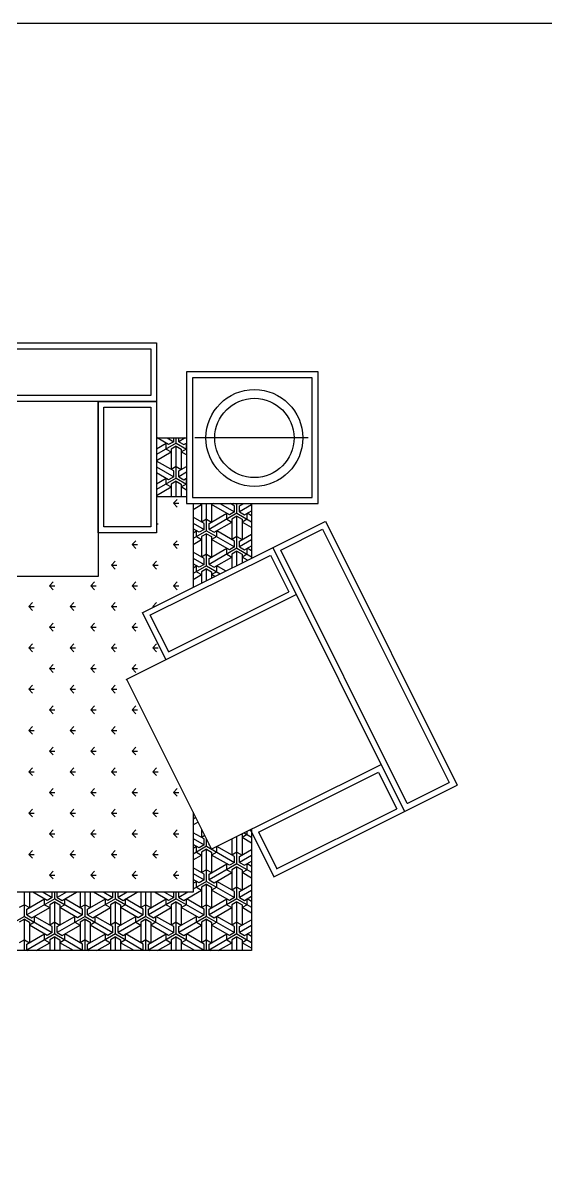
# Model space of a CAD drawing. Extents: x 23.8 to 54, y 1 to 14.1.
# Drawn here: x 37.136 to 38.92, y 10.168 to 14.103 of the extents above; entities that cross this region are included whole.
import ezdxf

# ---------------------------------------------------------------- set-up
doc = ezdxf.new("R2010")
doc.units = 0
doc.header["$MEASUREMENT"] = 0
doc.layers.get('0').update_dxf_attribs({"linetype": 'CONTINUOUS'})
doc.layers.get('Defpoints').update_dxf_attribs({"linetype": 'CONTINUOUS'})
doc.layers.add('DWGAUTOCAD', color=7, linetype='CONTINUOUS')

# ---------------------------------------------------------------- blocks, each defined once
blk = doc.blocks.new('A$C6C4D0418')
for p, q in [((1307.7, 2080), (3507.7, 2080)), ((1327.7, 2060), (3487.7, 2060)), ((3487.7, 2060), (3487.7, 1900)), ((3507.7, 2080), (3507.7, 1430)), ((3507.7, 2080), (3507.7, 1880)), ((4060.6, 1980.6), (3610.6, 1980.6)), ((3610.6, 1980.6), (3610.6, 1530.6)), ((4060.6, 1530.6), (4060.6, 1980.6)), ((4040.6, 1960.6), (3630.6, 1960.6)), ((3630.6, 1960.6), (3630.6, 1550.6)), ((4040.6, 1550.6), (4040.6, 1960.6)), ((3487.7, 1900), (1327.7, 1900)), ((3507.7, 1880), (1307.7, 1880)), ((3507.7, 1880), (1307.7, 1880)), ((3307.7, 1880), (3307.7, 1280)), ((3307.7, 1430), (3307.7, 1880)), ((3307.7, 1880), (3507.7, 1880)), ((3327.7, 1450), (3327.7, 1860)), ((3327.7, 1860), (3487.7, 1860)), ((3487.7, 1860), (3487.7, 1450)), ((3507.7, 1880), (3507.7, 1430)), ((3507.7, 1754.8), (3610.6, 1754.8)), ((3575.1, 1736.9), (3507.7, 1698)), ((3507.7, 1718), (3540.4, 1736.9)), ((3549.1, 1731.9), (3509.4, 1754.8)), ((3540.4, 1716.9), (3540.4, 1736.9)), ((3544, 1754.8), (3566.4, 1741.9)), ((3566.4, 1741.9), (3549.1, 1731.9)), ((3566.4, 1741.9), (3566.4, 1754.8)), ((3575.1, 1736.9), (3575.1, 1754.8)), ((3575.1, 1736.9), (3610.6, 1716.4)), ((3606.1, 1754.8), (3583.7, 1741.9)), ((3583.7, 1741.9), (3583.7, 1754.8)), ((3583.7, 1741.9), (3601.1, 1731.9)), ((3601.1, 1731.9), (3610.6, 1737.4)), ((3609.7, 1716.9), (3609.7, 1736.9)), ((3610.6, 1736.4), (3609.7, 1736.9)), ((4027, 1754.8), (3638.7, 1754.8)), ((3507.7, 1678), (3557.7, 1706.9)), ((3540.4, 1716.9), (3557.7, 1706.9)), ((3575.1, 1726.9), (3557.7, 1716.9)), ((3557.7, 1716.9), (3557.7, 1646.9)), ((3575.1, 1616.9), (3575.1, 1726.9)), ((3575.1, 1726.9), (3592.4, 1716.9)), ((3609.7, 1716.9), (3592.4, 1706.9)), ((3592.4, 1716.9), (3592.4, 1646.9)), ((3610.6, 1696.4), (3592.4, 1706.9)), ((3566.4, 1641.9), (3507.7, 1675.8)), ((3507.7, 1655.8), (3566.4, 1621.9)), ((3549.1, 1611.9), (3507.7, 1635.8)), ((3566.4, 1621.9), (3549.1, 1611.9)), ((3575.1, 1656.9), (3557.7, 1646.9)), ((3566.4, 1621.9), (3566.4, 1641.9)), ((3575.1, 1656.9), (3592.4, 1646.9)), ((3583.7, 1641.9), (3610.6, 1657.4)), ((3583.7, 1621.9), (3583.7, 1641.9)), ((3610.6, 1637.4), (3583.7, 1621.9)), ((3583.7, 1621.9), (3601.1, 1611.9)), ((3575.1, 1616.9), (3507.7, 1578)), ((3507.7, 1598), (3540.4, 1616.9)), ((3507.7, 1558), (3557.7, 1586.9)), ((3540.4, 1596.9), (3540.4, 1616.9)), ((3540.4, 1596.9), (3557.7, 1586.9)), ((3575.1, 1606.9), (3557.7, 1596.9)), ((3557.7, 1596.9), (3557.7, 1554.8)), ((3575.1, 1616.9), (3610.6, 1596.4)), ((3575.1, 1554.8), (3575.1, 1606.9)), ((3575.1, 1606.9), (3592.4, 1596.9)), ((3609.7, 1596.9), (3592.4, 1586.9)), ((3592.4, 1596.9), (3592.4, 1554.8)), ((3610.6, 1576.4), (3592.4, 1586.9)), ((3601.1, 1611.9), (3610.6, 1617.4)), ((3609.7, 1596.9), (3609.7, 1616.9)), ((3610.6, 1616.4), (3609.7, 1616.9)), ((3509.4, 1554.8), (3507.7, 1555.8)), ((3507.7, 1554.8), (3610.6, 1554.8)), ((3565.4, 1531.3), (3578.7, 1544.5)), ((3630.6, 1550.6), (4040.6, 1550.6)), ((3565.4, 1531.3), (3578.7, 1518)), ((3565.4, 1531.3), (3584.1, 1531.3)), ((3610.6, 1530.6), (4060.6, 1530.6)), ((3632.9, 1530.6), (3632.9, 1243.7)), ((3633.5, 1530.6), (3632.9, 1530.3)), ((3632.9, 1510.3), (3661.7, 1526.9)), ((3655.2, 1530.6), (3661.7, 1526.9)), ((3661.7, 1530.6), (3661.7, 1466.9)), ((3679, 1436.9), (3679, 1530.6)), ((3702.8, 1530.6), (3696.3, 1526.9)), ((3696.3, 1530.6), (3696.3, 1466.9)), ((3756.9, 1491.9), (3696.3, 1526.9)), ((3724.5, 1530.6), (3774.3, 1501.9)), ((3774.3, 1501.9), (3756.9, 1491.9)), ((3774.3, 1521.9), (3759.2, 1530.6)), ((3772, 1530.6), (3765.6, 1526.9)), ((3765.6, 1530.6), (3765.6, 1526.9)), ((3774.3, 1501.9), (3774.3, 1521.9)), ((3782.9, 1496.9), (3782.9, 1530.6)), ((3791.6, 1521.9), (3806.7, 1530.6)), ((3832.9, 1525.7), (3791.6, 1501.9)), ((3791.6, 1501.9), (3791.6, 1521.9)), ((3791.6, 1501.9), (3808.9, 1491.9)), ((3793.8, 1530.6), (3800.2, 1526.9)), ((3800.2, 1530.6), (3800.2, 1526.9)), ((3808.9, 1491.9), (3832.9, 1505.7)), ((3832.9, 1530.6), (3832.9, 1343.6)), ((3458, 1156.4), (4084.3, 1469.1)), ((3507.7, 1473.6), (3507.9, 1473.8)), ((3507.7, 1460.6), (3513.4, 1460.6)), ((3670.3, 1461.9), (3632.9, 1483.5)), ((3632.9, 1463.5), (3670.3, 1441.9)), ((3679, 1476.9), (3661.7, 1466.9)), ((3670.3, 1441.9), (3670.3, 1461.9)), ((3679, 1476.9), (3696.3, 1466.9)), ((3782.9, 1496.9), (3687.7, 1441.9)), ((3687.7, 1461.9), (3748.3, 1496.9)), ((3687.7, 1441.9), (3687.7, 1461.9)), ((3705, 1431.9), (3765.6, 1466.9)), ((3748.3, 1476.9), (3748.3, 1496.9)), ((3748.3, 1476.9), (3765.6, 1466.9)), ((3782.9, 1486.9), (3765.6, 1476.9)), ((3765.6, 1476.9), (3765.6, 1406.9)), ((3782.9, 1496.9), (3832.9, 1468)), ((3782.9, 1376.9), (3782.9, 1486.9)), ((3782.9, 1486.9), (3800.2, 1476.9)), ((3800.2, 1476.9), (3800.2, 1406.9)), ((3817.6, 1476.9), (3800.2, 1466.9)), ((3832.9, 1448), (3800.2, 1466.9)), ((3817.6, 1476.9), (3817.6, 1496.9)), ((3832.9, 1488), (3817.6, 1496.9)), ((4085.4, 1469.7), (4536.6, 566)), ((3507.7, 1430), (3307.7, 1430)), ((3507.7, 1430), (3307.7, 1430)), ((3487.7, 1450), (3327.7, 1450)), ((3507.7, 1447.6), (3507.9, 1447.3)), ((3653, 1431.9), (3632.9, 1443.5)), ((3679, 1436.9), (3632.9, 1410.3)), ((3632.9, 1430.3), (3644.4, 1436.9)), ((3644.4, 1416.9), (3644.4, 1436.9)), ((3670.3, 1441.9), (3653, 1431.9)), ((3679, 1426.9), (3661.7, 1416.9)), ((3679, 1436.9), (3774.3, 1381.9)), ((3679, 1316.9), (3679, 1426.9)), ((3679, 1426.9), (3696.3, 1416.9)), ((3687.7, 1441.9), (3705, 1431.9)), ((3713.6, 1416.9), (3713.6, 1436.9)), ((3774.3, 1401.9), (3713.6, 1436.9)), ((3791.6, 1401.9), (3832.9, 1425.7)), ((3932.6, 1371), (4075.3, 1442.3)), ((4075.3, 1442.3), (4508.4, 574.9)), ((3424, 1389.9), (3437.2, 1403.1)), ((3424, 1389.9), (3437.2, 1376.6)), ((3424, 1389.9), (3442.7, 1389.9)), ((3565.4, 1389.9), (3578.7, 1403.1)), ((3565.4, 1389.9), (3578.7, 1376.6)), ((3565.4, 1389.9), (3584.1, 1389.9)), ((3632.9, 1390.3), (3661.7, 1406.9)), ((3644.4, 1416.9), (3661.7, 1406.9)), ((3661.7, 1416.9), (3661.7, 1346.9)), ((3713.6, 1416.9), (3696.3, 1406.9)), ((3696.3, 1416.9), (3696.3, 1346.9)), ((3756.9, 1371.9), (3696.3, 1406.9)), ((3774.3, 1381.9), (3756.9, 1371.9)), ((3782.9, 1416.9), (3765.6, 1406.9)), ((3774.3, 1381.9), (3774.3, 1401.9)), ((3782.9, 1416.9), (3800.2, 1406.9)), ((3832.9, 1405.7), (3791.6, 1381.9)), ((3791.6, 1381.9), (3791.6, 1401.9)), ((3791.6, 1381.9), (3808.9, 1371.9)), ((3808.9, 1371.9), (3832.9, 1385.7)), ((3485.3, 1147.6), (3895.9, 1352.7)), ((3670.3, 1341.9), (3632.9, 1363.5)), ((3632.9, 1343.5), (3670.3, 1321.9)), ((3679, 1356.9), (3661.7, 1346.9)), ((3670.3, 1321.9), (3670.3, 1341.9)), ((3679, 1356.9), (3696.3, 1346.9)), ((3782.9, 1376.9), (3687.7, 1321.9)), ((3687.7, 1341.9), (3748.3, 1376.9)), ((3687.7, 1321.9), (3687.7, 1341.9)), ((3705, 1311.9), (3765.6, 1346.9)), ((3748.3, 1356.9), (3748.3, 1376.9)), ((3748.3, 1356.9), (3765.6, 1346.9)), ((3782.9, 1366.9), (3765.6, 1356.9)), ((3765.6, 1356.9), (3765.6, 1310)), ((3782.9, 1376.9), (3832.9, 1348)), ((3782.9, 1318.6), (3782.9, 1366.9)), ((3782.9, 1366.9), (3800.2, 1356.9)), ((3817.6, 1356.9), (3800.2, 1346.9)), ((3800.2, 1356.9), (3800.2, 1327.3)), ((3818.5, 1336.4), (3800.2, 1346.9)), ((3817.6, 1356.9), (3817.6, 1376.9)), ((3832.9, 1368), (3817.6, 1376.9)), ((3897.7, 1353), (3960, 1228.2)), ((3905.3, 1379.7), (4356.5, 476.1)), ((3932.4, 1370.3), (3932.6, 1371)), ((4365.3, 503.4), (3932.4, 1370.3)), ((3353.3, 1319.2), (3366.5, 1332.4)), ((3353.3, 1319.2), (3366.5, 1305.9)), ((3353.3, 1319.2), (3372, 1319.2)), ((3494.7, 1319.2), (3507.9, 1332.4)), ((3494.7, 1319.2), (3507.9, 1305.9)), ((3494.7, 1319.2), (3513.4, 1319.2)), ((3653, 1311.9), (3632.9, 1323.5)), ((3679, 1316.9), (3632.9, 1290.3)), ((3632.9, 1310.3), (3644.4, 1316.9)), ((3644.4, 1296.9), (3644.4, 1316.9)), ((3670.3, 1321.9), (3653, 1311.9)), ((3679, 1306.9), (3661.7, 1296.9)), ((3679, 1316.9), (3725.6, 1290)), ((3679, 1266.7), (3679, 1306.9)), ((3679, 1306.9), (3696.3, 1296.9)), ((3687.7, 1321.9), (3705, 1311.9)), ((3713.6, 1296.9), (3713.6, 1316.9)), ((3744.2, 1299.3), (3713.6, 1316.9)), ((3307.7, 1280), (1507.7, 1280)), ((3632.9, 1270.3), (3661.7, 1286.9)), ((3644.4, 1296.9), (3661.7, 1286.9)), ((3661.7, 1296.9), (3661.7, 1258.1)), ((3713.6, 1296.9), (3696.3, 1286.9)), ((3696.3, 1296.9), (3696.3, 1275.4)), ((3707, 1280.7), (3696.3, 1286.9)), ((3141.1, 1248.4), (3154.4, 1261.7)), ((3141.1, 1248.4), (3154.4, 1235.2)), ((3141.1, 1248.4), (3159.9, 1248.4)), ((3282.6, 1248.4), (3295.8, 1261.7)), ((3282.6, 1248.4), (3295.8, 1235.2)), ((3282.6, 1248.4), (3301.3, 1248.4)), ((3424, 1248.4), (3437.2, 1261.7)), ((3424, 1248.4), (3437.2, 1235.2)), ((3424, 1248.4), (3442.7, 1248.4)), ((3548.9, 1022.9), (3960, 1228.2)), ((3565.4, 1248.4), (3578.7, 1261.7)), ((3565.4, 1248.4), (3578.7, 1235.2)), ((3565.4, 1248.4), (3584.1, 1248.4)), ((3070.4, 1177.7), (3083.7, 1191)), ((3211.8, 1177.7), (3225.1, 1191)), ((3353.3, 1177.7), (3366.5, 1191)), ((3404.2, 928.3), (3985.7, 1218.7)), ((3494.7, 1177.7), (3507.9, 1191)), ((3070.4, 1177.7), (3083.7, 1164.5)), ((3070.4, 1177.7), (3089.2, 1177.7)), ((3211.8, 1177.7), (3225.1, 1164.5)), ((3211.8, 1177.7), (3230.6, 1177.7)), ((3353.3, 1177.7), (3366.5, 1164.5)), ((3353.3, 1177.7), (3372, 1177.7)), ((3459.1, 1156.9), (3539.5, 995.9)), ((3486.2, 1147.5), (3548.3, 1023.2)), ((3494.7, 1177.7), (3496.7, 1175.7)), ((3494.7, 1177.7), (3500.8, 1177.7)), ((3141.1, 1107), (3154.4, 1120.3)), ((3141.1, 1107), (3154.4, 1093.8)), ((3141.1, 1107), (3159.9, 1107)), ((3282.6, 1107), (3295.8, 1120.3)), ((3282.6, 1107), (3295.8, 1093.8)), ((3282.6, 1107), (3301.3, 1107)), ((3424, 1107), (3437.2, 1120.3)), ((3424, 1107), (3437.2, 1093.8)), ((3424, 1107), (3442.7, 1107)), ((3070.4, 1036.3), (3083.7, 1049.6)), ((3070.4, 1036.3), (3083.7, 1023.1)), ((3070.4, 1036.3), (3089.2, 1036.3)), ((3211.8, 1036.3), (3225.1, 1049.6)), ((3211.8, 1036.3), (3225.1, 1023.1)), ((3211.8, 1036.3), (3230.6, 1036.3)), ((3353.3, 1036.3), (3366.5, 1049.6)), ((3353.3, 1036.3), (3366.5, 1023.1)), ((3353.3, 1036.3), (3372, 1036.3)), ((3494.7, 1036.3), (3507.9, 1049.6)), ((3494.7, 1036.3), (3507.9, 1023.1)), ((3494.7, 1036.3), (3513.4, 1036.3)), ((3141.1, 965.6), (3154.4, 978.9)), ((3141.1, 965.6), (3154.4, 952.3)), ((3141.1, 965.6), (3159.9, 965.6)), ((3282.6, 965.6), (3295.8, 978.9)), ((3282.6, 965.6), (3295.8, 952.3)), ((3282.6, 965.6), (3301.3, 965.6)), ((3424, 965.6), (3437.2, 978.9)), ((3424, 965.6), (3437.2, 952.3)), ((3424, 965.6), (3442.7, 965.6)), ((3070.4, 894.9), (3083.7, 908.1)), ((3211.8, 894.9), (3225.1, 908.1)), ((3353.3, 894.9), (3366.5, 908.1)), ((3405.3, 928.9), (3695.7, 347.4)), ((3070.4, 894.9), (3083.7, 881.6)), ((3070.4, 894.9), (3089.2, 894.9)), ((3211.8, 894.9), (3225.1, 881.6)), ((3211.8, 894.9), (3230.6, 894.9)), ((3353.3, 894.9), (3366.5, 881.6)), ((3353.3, 894.9), (3372, 894.9)), ((3141.1, 824.2), (3154.4, 837.4)), ((3282.6, 824.2), (3295.8, 837.4)), ((3424, 824.2), (3437.2, 837.4)), ((3141.1, 824.2), (3154.4, 810.9)), ((3141.1, 824.2), (3159.9, 824.2)), ((3282.6, 824.2), (3295.8, 810.9)), ((3282.6, 824.2), (3301.3, 824.2)), ((3424, 824.2), (3437.2, 810.9)), ((3424, 824.2), (3442.7, 824.2)), ((3070.4, 753.5), (3083.7, 766.7)), ((3070.4, 753.5), (3083.7, 740.2)), ((3070.4, 753.5), (3089.2, 753.5)), ((3211.8, 753.5), (3225.1, 766.7)), ((3211.8, 753.5), (3225.1, 740.2)), ((3211.8, 753.5), (3230.6, 753.5)), ((3353.3, 753.5), (3366.5, 766.7)), ((3353.3, 753.5), (3366.5, 740.2)), ((3353.3, 753.5), (3372, 753.5)), ((3141.1, 682.8), (3154.4, 696)), ((3141.1, 682.8), (3154.4, 669.5)), ((3141.1, 682.8), (3159.9, 682.8)), ((3282.6, 682.8), (3295.8, 696)), ((3282.6, 682.8), (3295.8, 669.5)), ((3282.6, 682.8), (3301.3, 682.8)), ((3424, 682.8), (3437.2, 696)), ((3424, 682.8), (3437.2, 669.5)), ((3424, 682.8), (3442.7, 682.8)), ((3694.6, 346.8), (4276.1, 637.2)), ((3070.4, 612), (3083.7, 625.3)), ((3070.4, 612), (3083.7, 598.8)), ((3070.4, 612), (3089.2, 612)), ((3211.8, 612), (3225.1, 625.3)), ((3211.8, 612), (3225.1, 598.8)), ((3211.8, 612), (3230.6, 612)), ((3353.3, 612), (3366.5, 625.3)), ((3353.3, 612), (3366.5, 598.8)), ((3353.3, 612), (3372, 612)), ((3494.7, 612), (3507.9, 625.3)), ((3494.7, 612), (3507.9, 598.8)), ((3494.7, 612), (3513.4, 612)), ((3856.1, 405.1), (4266.7, 610.1)), ((4267.4, 609.9), (4329.5, 485.5)), ((3141.1, 541.3), (3154.4, 554.6)), ((3282.6, 541.3), (3295.8, 554.6)), ((3424, 541.3), (3437.2, 554.6)), ((3565.4, 541.3), (3578.7, 554.6)), ((3909.2, 252.8), (4536.6, 566)), ((4508.2, 574.2), (4365.9, 503.2)), ((4508.4, 574.9), (4508.2, 574.2)), ((3141.1, 541.3), (3154.4, 528.1)), ((3141.1, 541.3), (3159.9, 541.3)), ((3282.6, 541.3), (3295.8, 528.1)), ((3282.6, 541.3), (3301.3, 541.3)), ((3424, 541.3), (3437.2, 528.1)), ((3424, 541.3), (3442.7, 541.3)), ((3565.4, 541.3), (3578.7, 528.1)), ((3565.4, 541.3), (3584.1, 541.3)), ((3070.4, 470.6), (3083.7, 483.9)), ((3211.8, 470.6), (3225.1, 483.9)), ((3353.3, 470.6), (3366.5, 483.9)), ((3494.7, 470.6), (3507.9, 483.9)), ((3918.6, 279.8), (4329.3, 484.9)), ((4365.9, 503.2), (4365.3, 503.4)), ((3070.4, 470.6), (3083.7, 457.4)), ((3070.4, 470.6), (3089.2, 470.6)), ((3211.8, 470.6), (3225.1, 457.4)), ((3211.8, 470.6), (3230.6, 470.6)), ((3353.3, 470.6), (3366.5, 457.4)), ((3353.3, 470.6), (3372, 470.6)), ((3494.7, 470.6), (3507.9, 457.4)), ((3494.7, 470.6), (3513.4, 470.6)), ((3632.9, 473.2), (3632.9, 200)), ((3632.9, 470.3), (3634, 470.9)), ((3641.8, 455.4), (3632.9, 450.3)), ((3632.9, 430.3), (3649.5, 439.9)), ((3141.1, 399.9), (3154.4, 413.2)), ((3141.1, 399.9), (3154.4, 386.7)), ((3141.1, 399.9), (3159.9, 399.9)), ((3282.6, 399.9), (3295.8, 413.2)), ((3282.6, 399.9), (3295.8, 386.7)), ((3282.6, 399.9), (3301.3, 399.9)), ((3424, 399.9), (3437.2, 413.2)), ((3424, 399.9), (3437.2, 386.7)), ((3424, 399.9), (3442.7, 399.9)), ((3565.4, 399.9), (3578.7, 413.2)), ((3565.4, 399.9), (3578.7, 386.7)), ((3565.4, 399.9), (3584.1, 399.9)), ((3670.3, 381.9), (3632.9, 403.5)), ((3661.7, 415.5), (3661.7, 386.9)), ((3797.8, 398.3), (3800.2, 396.9)), ((3817.6, 396.9), (3800.2, 386.9)), ((3800.2, 396.9), (3800.2, 326.9)), ((3807.1, 403), (3832.9, 388)), ((3817.6, 396.9), (3817.6, 408.2)), ((3831.2, 409), (3825.6, 412.2)), ((3828.8, 413.8), (3909.2, 252.8)), ((3832.9, 415.8), (3832.9, 0)), ((3857, 405), (3919.1, 280.6)), ((3632.9, 383.5), (3670.3, 361.9)), ((3653, 351.9), (3632.9, 363.5)), ((3679, 356.9), (3632.9, 330.3)), ((3632.9, 350.3), (3644.4, 356.9)), ((3644.4, 336.9), (3644.4, 356.9)), ((3670.3, 361.9), (3653, 351.9)), ((3672.8, 393.3), (3661.7, 386.9)), ((3670.3, 361.9), (3670.3, 381.9)), ((3679, 356.9), (3679, 380.8)), ((3679, 356.9), (3774.3, 301.9)), ((3687.7, 361.9), (3687.7, 363.5)), ((3688.3, 362.2), (3687.7, 361.9)), ((3687.7, 361.9), (3688.8, 361.2)), ((3713.6, 336.9), (3713.6, 356.3)), ((3774.3, 321.9), (3714.2, 356.6)), ((3765.6, 382.2), (3765.6, 326.9)), ((3782.9, 296.9), (3782.9, 390.9)), ((3832.9, 368), (3800.2, 386.9)), ((3070.4, 329.2), (3083.7, 342.5)), ((3070.4, 329.2), (3083.7, 315.9)), ((3070.4, 329.2), (3089.2, 329.2)), ((3211.8, 329.2), (3225.1, 342.5)), ((3211.8, 329.2), (3225.1, 315.9)), ((3211.8, 329.2), (3230.6, 329.2)), ((3353.3, 329.2), (3366.5, 342.5)), ((3353.3, 329.2), (3366.5, 315.9)), ((3353.3, 329.2), (3372, 329.2)), ((3494.7, 329.2), (3507.9, 342.5)), ((3494.7, 329.2), (3507.9, 315.9)), ((3494.7, 329.2), (3513.4, 329.2)), ((3632.9, 310.3), (3661.7, 326.9)), ((3644.4, 336.9), (3661.7, 326.9)), ((3679, 346.9), (3661.7, 336.9)), ((3661.7, 336.9), (3661.7, 266.9)), ((3679, 236.9), (3679, 346.9)), ((3679, 346.9), (3696.3, 336.9)), ((3713.6, 336.9), (3696.3, 326.9)), ((3696.3, 336.9), (3696.3, 266.9)), ((3756.9, 291.9), (3696.3, 326.9)), ((3704.9, 351.9), (3705, 351.9)), ((3705, 351.9), (3706.1, 352.5)), ((3782.9, 336.9), (3765.6, 326.9)), ((3774.3, 301.9), (3774.3, 321.9)), ((3782.9, 336.9), (3800.2, 326.9)), ((3791.6, 321.9), (3832.9, 345.7)), ((3832.9, 325.7), (3791.6, 301.9)), ((3791.6, 301.9), (3791.6, 321.9)), ((3670.3, 261.9), (3632.9, 283.5)), ((3679, 276.9), (3661.7, 266.9)), ((3679, 276.9), (3696.3, 266.9)), ((3782.9, 296.9), (3687.7, 241.9)), ((3687.7, 261.9), (3748.3, 296.9)), ((3748.3, 276.9), (3748.3, 296.9)), ((3748.3, 276.9), (3765.6, 266.9)), ((3774.3, 301.9), (3756.9, 291.9)), ((3782.9, 286.9), (3765.6, 276.9)), ((3765.6, 276.9), (3765.6, 206.9)), ((3782.9, 296.9), (3832.9, 268)), ((3782.9, 176.9), (3782.9, 286.9)), ((3782.9, 286.9), (3800.2, 276.9)), ((3791.6, 301.9), (3808.9, 291.9)), ((3817.6, 276.9), (3800.2, 266.9)), ((3800.2, 276.9), (3800.2, 206.9)), ((3808.9, 291.9), (3832.9, 305.7)), ((3817.6, 276.9), (3817.6, 296.9)), ((3832.9, 288), (3817.6, 296.9)), ((3141.1, 258.5), (3154.4, 271.8)), ((3141.1, 258.5), (3154.4, 245.2)), ((3141.1, 258.5), (3159.9, 258.5)), ((3282.6, 258.5), (3295.8, 271.8)), ((3282.6, 258.5), (3295.8, 245.2)), ((3282.6, 258.5), (3301.3, 258.5)), ((3424, 258.5), (3437.2, 271.8)), ((3424, 258.5), (3437.2, 245.2)), ((3424, 258.5), (3442.7, 258.5)), ((3565.4, 258.5), (3578.7, 271.8)), ((3565.4, 258.5), (3578.7, 245.2)), ((3565.4, 258.5), (3584.1, 258.5)), ((3632.9, 263.5), (3670.3, 241.9)), ((3653, 231.9), (3632.9, 243.5)), ((3679, 236.9), (3632.9, 210.3)), ((3632.9, 230.3), (3644.4, 236.9)), ((3644.4, 216.9), (3644.4, 236.9)), ((3670.3, 241.9), (3653, 231.9)), ((3670.3, 241.9), (3670.3, 261.9)), ((3679, 236.9), (3774.3, 181.9)), ((3687.7, 241.9), (3687.7, 261.9)), ((3687.7, 241.9), (3705, 231.9)), ((3705, 231.9), (3765.6, 266.9)), ((3713.6, 216.9), (3713.6, 236.9)), ((3774.3, 201.9), (3713.6, 236.9)), ((3832.9, 248), (3800.2, 266.9)), ((3632.9, 200), (1172.2, 200)), ((3055.5, 116.9), (3055.5, 200)), ((3072.8, 200), (3072.8, 146.9)), ((3082.6, 200), (3083.7, 201)), ((3133.4, 171.9), (3084.7, 200)), ((3119.3, 200), (3150.7, 181.9)), ((3150.7, 181.9), (3150.7, 200)), ((3159.4, 176.9), (3159.4, 200)), ((3199.4, 200), (3168, 181.9)), ((3168, 181.9), (3168, 200)), ((3185.4, 171.9), (3234, 200)), ((3224.1, 200), (3225.1, 201)), ((3246, 200), (3246, 146.9)), ((3263.3, 116.9), (3263.3, 200)), ((3280.6, 200), (3280.6, 146.9)), ((3341.2, 171.9), (3292.6, 200)), ((3327.2, 200), (3358.6, 181.9)), ((3358.6, 181.9), (3358.6, 200)), ((3365.5, 200), (3366.5, 201)), ((3367.2, 176.9), (3367.2, 200)), ((3407.3, 200), (3375.9, 181.9)), ((3375.9, 181.9), (3375.9, 200)), ((3393.2, 171.9), (3441.9, 200)), ((3453.8, 200), (3453.8, 146.9)), ((3471.1, 116.9), (3471.1, 200)), ((3488.5, 200), (3488.5, 146.9)), ((3549.1, 171.9), (3500.4, 200)), ((3506.9, 200), (3507.9, 201)), ((3535, 200), (3566.4, 181.9)), ((3566.4, 181.9), (3566.4, 200)), ((3575.1, 176.9), (3575.1, 200)), ((3615.1, 200), (3583.7, 181.9)), ((3583.7, 181.9), (3583.7, 200)), ((3601.1, 171.9), (3661.7, 206.9)), ((3644.4, 216.9), (3661.7, 206.9)), ((3679, 226.9), (3661.7, 216.9)), ((3661.7, 216.9), (3661.7, 146.9)), ((3679, 116.9), (3679, 226.9)), ((3679, 226.9), (3696.3, 216.9)), ((3713.6, 216.9), (3696.3, 206.9)), ((3696.3, 216.9), (3696.3, 146.9)), ((3756.9, 171.9), (3696.3, 206.9)), ((3782.9, 216.9), (3765.6, 206.9)), ((3774.3, 181.9), (3774.3, 201.9)), ((3782.9, 216.9), (3800.2, 206.9)), ((3791.6, 201.9), (3832.9, 225.7)), ((3832.9, 205.7), (3791.6, 181.9)), ((3791.6, 181.9), (3791.6, 201.9)), ((3159.4, 176.9), (3064.1, 121.9)), ((3064.1, 141.9), (3124.7, 176.9)), ((3124.7, 156.9), (3124.7, 176.9)), ((3150.7, 181.9), (3133.4, 171.9)), ((3159.4, 166.9), (3142.1, 156.9)), ((3159.4, 176.9), (3254.6, 121.9)), ((3159.4, 56.9), (3159.4, 166.9)), ((3159.4, 166.9), (3176.7, 156.9)), ((3168, 181.9), (3185.4, 171.9)), ((3194, 156.9), (3194, 176.9)), ((3254.6, 141.9), (3194, 176.9)), ((3367.2, 176.9), (3272, 121.9)), ((3272, 141.9), (3332.6, 176.9)), ((3332.6, 156.9), (3332.6, 176.9)), ((3358.6, 181.9), (3341.2, 171.9)), ((3367.2, 166.9), (3349.9, 156.9)), ((3367.2, 176.9), (3462.5, 121.9)), ((3367.2, 56.9), (3367.2, 166.9)), ((3367.2, 166.9), (3384.5, 156.9)), ((3375.9, 181.9), (3393.2, 171.9)), ((3401.9, 156.9), (3401.9, 176.9)), ((3462.5, 141.9), (3401.9, 176.9)), ((3575.1, 176.9), (3479.8, 121.9)), ((3479.8, 141.9), (3540.4, 176.9)), ((3540.4, 156.9), (3540.4, 176.9)), ((3566.4, 181.9), (3549.1, 171.9)), ((3575.1, 166.9), (3557.7, 156.9)), ((3575.1, 176.9), (3670.3, 121.9)), ((3575.1, 56.9), (3575.1, 166.9)), ((3575.1, 166.9), (3592.4, 156.9)), ((3583.7, 181.9), (3601.1, 171.9)), ((3609.7, 156.9), (3609.7, 176.9)), ((3670.3, 141.9), (3609.7, 176.9)), ((3782.9, 176.9), (3687.7, 121.9)), ((3687.7, 141.9), (3748.3, 176.9)), ((3748.3, 156.9), (3748.3, 176.9)), ((3774.3, 181.9), (3756.9, 171.9)), ((3782.9, 166.9), (3765.6, 156.9)), ((3782.9, 176.9), (3832.9, 148)), ((3782.9, 56.9), (3782.9, 166.9)), ((3782.9, 166.9), (3800.2, 156.9)), ((3791.6, 181.9), (3808.9, 171.9)), ((3808.9, 171.9), (3832.9, 185.7)), ((3817.6, 156.9), (3817.6, 176.9)), ((3832.9, 168), (3817.6, 176.9)), ((3055.5, 156.9), (3038.1, 146.9)), ((3055.5, 156.9), (3072.8, 146.9)), ((3064.1, 121.9), (3064.1, 141.9)), ((3064.1, 121.9), (3081.4, 111.9)), ((3081.4, 111.9), (3142.1, 146.9)), ((3124.7, 156.9), (3142.1, 146.9)), ((3142.1, 156.9), (3142.1, 86.9)), ((3194, 156.9), (3176.7, 146.9)), ((3176.7, 156.9), (3176.7, 86.9)), ((3237.3, 111.9), (3176.7, 146.9)), ((3254.6, 121.9), (3237.3, 111.9)), ((3263.3, 156.9), (3246, 146.9)), ((3254.6, 121.9), (3254.6, 141.9)), ((3263.3, 156.9), (3280.6, 146.9)), ((3272, 121.9), (3272, 141.9)), ((3272, 121.9), (3289.3, 111.9)), ((3289.3, 111.9), (3349.9, 146.9)), ((3332.6, 156.9), (3349.9, 146.9)), ((3349.9, 156.9), (3349.9, 86.9)), ((3401.9, 156.9), (3384.5, 146.9)), ((3384.5, 156.9), (3384.5, 86.9)), ((3445.2, 111.9), (3384.5, 146.9)), ((3462.5, 121.9), (3445.2, 111.9)), ((3471.1, 156.9), (3453.8, 146.9)), ((3462.5, 121.9), (3462.5, 141.9)), ((3471.1, 156.9), (3488.5, 146.9)), ((3479.8, 121.9), (3479.8, 141.9)), ((3479.8, 121.9), (3497.1, 111.9)), ((3497.1, 111.9), (3557.7, 146.9)), ((3540.4, 156.9), (3557.7, 146.9)), ((3557.7, 156.9), (3557.7, 86.9)), ((3609.7, 156.9), (3592.4, 146.9)), ((3592.4, 156.9), (3592.4, 86.9)), ((3653, 111.9), (3592.4, 146.9)), ((3670.3, 121.9), (3653, 111.9)), ((3679, 156.9), (3661.7, 146.9)), ((3670.3, 121.9), (3670.3, 141.9)), ((3679, 156.9), (3696.3, 146.9)), ((3687.7, 121.9), (3687.7, 141.9)), ((3687.7, 121.9), (3705, 111.9)), ((3705, 111.9), (3765.6, 146.9)), ((3748.3, 156.9), (3765.6, 146.9)), ((3765.6, 156.9), (3765.6, 86.9)), ((3817.6, 156.9), (3800.2, 146.9)), ((3800.2, 156.9), (3800.2, 86.9)), ((3832.9, 128), (3800.2, 146.9)), ((3055.5, 116.9), (2960.2, 61.9)), ((3055.5, 106.9), (3038.1, 96.9)), ((3055.5, 116.9), (3150.7, 61.9)), ((3055.5, 0), (3055.5, 106.9)), ((3055.5, 106.9), (3072.8, 96.9)), ((3090.1, 96.9), (3072.8, 86.9)), ((3072.8, 96.9), (3072.8, 26.9)), ((3133.4, 51.9), (3072.8, 86.9)), ((3090.1, 96.9), (3090.1, 116.9)), ((3150.7, 81.9), (3090.1, 116.9)), ((3159.4, 96.9), (3142.1, 86.9)), ((3150.7, 61.9), (3150.7, 81.9)), ((3159.4, 96.9), (3176.7, 86.9)), ((3263.3, 116.9), (3168, 61.9)), ((3168, 81.9), (3228.7, 116.9)), ((3168, 61.9), (3168, 81.9)), ((3185.4, 51.9), (3246, 86.9)), ((3228.7, 96.9), (3228.7, 116.9)), ((3228.7, 96.9), (3246, 86.9)), ((3263.3, 106.9), (3246, 96.9)), ((3246, 96.9), (3246, 26.9)), ((3263.3, 116.9), (3358.6, 61.9)), ((3263.3, 106.9), (3280.6, 96.9)), ((3263.3, 0), (3263.3, 106.9)), ((3297.9, 96.9), (3280.6, 86.9)), ((3280.6, 96.9), (3280.6, 26.9)), ((3341.2, 51.9), (3280.6, 86.9)), ((3297.9, 96.9), (3297.9, 116.9)), ((3358.6, 81.9), (3297.9, 116.9)), ((3367.2, 96.9), (3349.9, 86.9)), ((3358.6, 61.9), (3358.6, 81.9)), ((3367.2, 96.9), (3384.5, 86.9)), ((3471.1, 116.9), (3375.9, 61.9)), ((3375.9, 81.9), (3436.5, 116.9)), ((3375.9, 61.9), (3375.9, 81.9)), ((3393.2, 51.9), (3453.8, 86.9)), ((3436.5, 96.9), (3436.5, 116.9)), ((3436.5, 96.9), (3453.8, 86.9)), ((3471.1, 106.9), (3453.8, 96.9)), ((3453.8, 96.9), (3453.8, 26.9)), ((3471.1, 116.9), (3566.4, 61.9)), ((3471.1, 0), (3471.1, 106.9)), ((3471.1, 106.9), (3488.5, 96.9)), ((3505.8, 96.9), (3488.5, 86.9)), ((3488.5, 96.9), (3488.5, 26.9)), ((3549.1, 51.9), (3488.5, 86.9)), ((3505.8, 96.9), (3505.8, 116.9)), ((3566.4, 81.9), (3505.8, 116.9)), ((3575.1, 96.9), (3557.7, 86.9)), ((3566.4, 61.9), (3566.4, 81.9)), ((3575.1, 96.9), (3592.4, 86.9)), ((3679, 116.9), (3583.7, 61.9)), ((3583.7, 81.9), (3644.4, 116.9)), ((3583.7, 61.9), (3583.7, 81.9)), ((3601.1, 51.9), (3661.7, 86.9)), ((3644.4, 96.9), (3644.4, 116.9)), ((3644.4, 96.9), (3661.7, 86.9)), ((3679, 106.9), (3661.7, 96.9)), ((3661.7, 96.9), (3661.7, 26.9)), ((3679, 116.9), (3774.3, 61.9)), ((3679, 0), (3679, 106.9)), ((3679, 106.9), (3696.3, 96.9)), ((3713.6, 96.9), (3696.3, 86.9)), ((3696.3, 96.9), (3696.3, 26.9)), ((3756.9, 51.9), (3696.3, 86.9)), ((3713.6, 96.9), (3713.6, 116.9)), ((3774.3, 81.9), (3713.6, 116.9)), ((3782.9, 96.9), (3765.6, 86.9)), ((3774.3, 61.9), (3774.3, 81.9)), ((3782.9, 96.9), (3800.2, 86.9)), ((3791.6, 81.9), (3832.9, 105.7)), ((3832.9, 85.7), (3791.6, 61.9)), ((3791.6, 61.9), (3791.6, 81.9)), ((3159.4, 56.9), (3064.1, 1.9)), ((3064.1, 21.9), (3124.7, 56.9)), ((3124.7, 36.9), (3124.7, 56.9)), ((3150.7, 61.9), (3133.4, 51.9)), ((3159.4, 46.9), (3142.1, 36.9)), ((3159.4, 56.9), (3254.6, 1.9)), ((3159.4, 0), (3159.4, 46.9)), ((3159.4, 46.9), (3176.7, 36.9)), ((3168, 61.9), (3185.4, 51.9)), ((3194, 36.9), (3194, 56.9)), ((3254.6, 21.9), (3194, 56.9)), ((3367.2, 56.9), (3272, 1.9)), ((3272, 21.9), (3332.6, 56.9)), ((3332.6, 36.9), (3332.6, 56.9)), ((3358.6, 61.9), (3341.2, 51.9)), ((3367.2, 46.9), (3349.9, 36.9)), ((3367.2, 56.9), (3462.5, 1.9)), ((3367.2, 0), (3367.2, 46.9)), ((3367.2, 46.9), (3384.5, 36.9)), ((3375.9, 61.9), (3393.2, 51.9)), ((3401.9, 36.9), (3401.9, 56.9)), ((3462.5, 21.9), (3401.9, 56.9)), ((3575.1, 56.9), (3479.8, 1.9)), ((3479.8, 21.9), (3540.4, 56.9)), ((3540.4, 36.9), (3540.4, 56.9)), ((3566.4, 61.9), (3549.1, 51.9)), ((3575.1, 46.9), (3557.7, 36.9)), ((3575.1, 56.9), (3670.3, 1.9)), ((3575.1, 0), (3575.1, 46.9)), ((3575.1, 46.9), (3592.4, 36.9)), ((3583.7, 61.9), (3601.1, 51.9)), ((3609.7, 36.9), (3609.7, 56.9)), ((3670.3, 21.9), (3609.7, 56.9)), ((3782.9, 56.9), (3687.7, 1.9)), ((3687.7, 21.9), (3748.3, 56.9)), ((3748.3, 36.9), (3748.3, 56.9)), ((3774.3, 61.9), (3756.9, 51.9)), ((3782.9, 46.9), (3765.6, 36.9)), ((3782.9, 56.9), (3832.9, 28)), ((3782.9, 0), (3782.9, 46.9)), ((3782.9, 46.9), (3800.2, 36.9)), ((3791.6, 61.9), (3808.9, 51.9)), ((3808.9, 51.9), (3832.9, 65.7)), ((3817.6, 36.9), (3817.6, 56.9)), ((3832.9, 48), (3817.6, 56.9)), ((3055.5, 36.9), (3038.1, 26.9)), ((3055.5, 36.9), (3072.8, 26.9)), ((3064.1, 1.9), (3064.1, 21.9)), ((3064.1, 1.9), (3067.4, 0)), ((3095.5, 0), (3142.1, 26.9)), ((3124.7, 36.9), (3142.1, 26.9)), ((3142.1, 36.9), (3142.1, 0)), ((3194, 36.9), (3176.7, 26.9)), ((3176.7, 36.9), (3176.7, 0)), ((3223.3, 0), (3176.7, 26.9)), ((3263.3, 36.9), (3246, 26.9)), ((3254.6, 1.9), (3251.4, 0)), ((3254.6, 1.9), (3254.6, 21.9)), ((3263.3, 36.9), (3280.6, 26.9)), ((3272, 1.9), (3272, 21.9)), ((3272, 1.9), (3275.2, 0)), ((3303.3, 0), (3349.9, 26.9)), ((3332.6, 36.9), (3349.9, 26.9)), ((3349.9, 36.9), (3349.9, 0)), ((3401.9, 36.9), (3384.5, 26.9)), ((3384.5, 36.9), (3384.5, 0)), ((3431.1, 0), (3384.5, 26.9)), ((3471.1, 36.9), (3453.8, 26.9)), ((3462.5, 1.9), (3459.2, 0)), ((3462.5, 1.9), (3462.5, 21.9)), ((3471.1, 36.9), (3488.5, 26.9)), ((3479.8, 1.9), (3479.8, 21.9)), ((3479.8, 1.9), (3483.1, 0)), ((3511.2, 0), (3557.7, 26.9)), ((3540.4, 36.9), (3557.7, 26.9)), ((3557.7, 36.9), (3557.7, 0)), ((3609.7, 36.9), (3592.4, 26.9)), ((3592.4, 36.9), (3592.4, 0)), ((3639, 0), (3592.4, 26.9)), ((3679, 36.9), (3661.7, 26.9)), ((3670.3, 1.9), (3667.1, 0)), ((3670.3, 1.9), (3670.3, 21.9)), ((3679, 36.9), (3696.3, 26.9)), ((3687.7, 1.9), (3687.7, 21.9)), ((3687.7, 1.9), (3690.9, 0)), ((3719, 0), (3765.6, 26.9)), ((3748.3, 36.9), (3765.6, 26.9)), ((3765.6, 36.9), (3765.6, 0)), ((3817.6, 36.9), (3800.2, 26.9)), ((3800.2, 36.9), (3800.2, 0)), ((3832.9, 8), (3800.2, 26.9)), ((3832.9, 0), (972.2, 0))]:
    blk.add_line(p, q)
for radius in [165.7, 135.7]:
    blk.add_circle((3842.5, 1754.8), radius)

msp = doc.modelspace()

# ---------------------------------------------------------------- linework, layer by layer
at = {"layer": 'Defpoints'}
msp.add_lwpolyline([(23.7791, 14.1027), (48.7707, 14.1027), (48.7707, 1.0365), (23.7791, 1.0365)], close=True, dxfattribs=at)

# ---------------------------------------------------------------- block references
at = {"layer": 'DWGAUTOCAD', "xscale": 0.0009969462650946167, "yscale": 0.0009969462650946167, "zscale": 0.0009969462650946167}
msp.add_blockref('A$C6C4D0418', (34.0947, 10.9374), dxfattribs=at)

doc.saveas('drawing.dxf')
